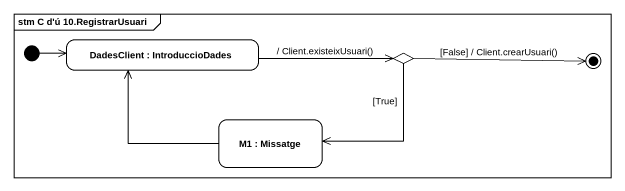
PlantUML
@startuml
mainframe stm C d'ú 10.RegistrarUsuari
hide empty description
state "DadesClient : IntroduccioDades" as DadesClient
state choice1 <<choice>>
state "M1 : Missatge" as M1
[*] -right-> DadesClient
DadesClient -right-> choice1 : / Client.existeixUsuari()
choice1 --> M1 : [True]
M1 -up-> DadesClient
choice1 -right-> [*] : [False] / Client.crearUsuari()
@enduml
